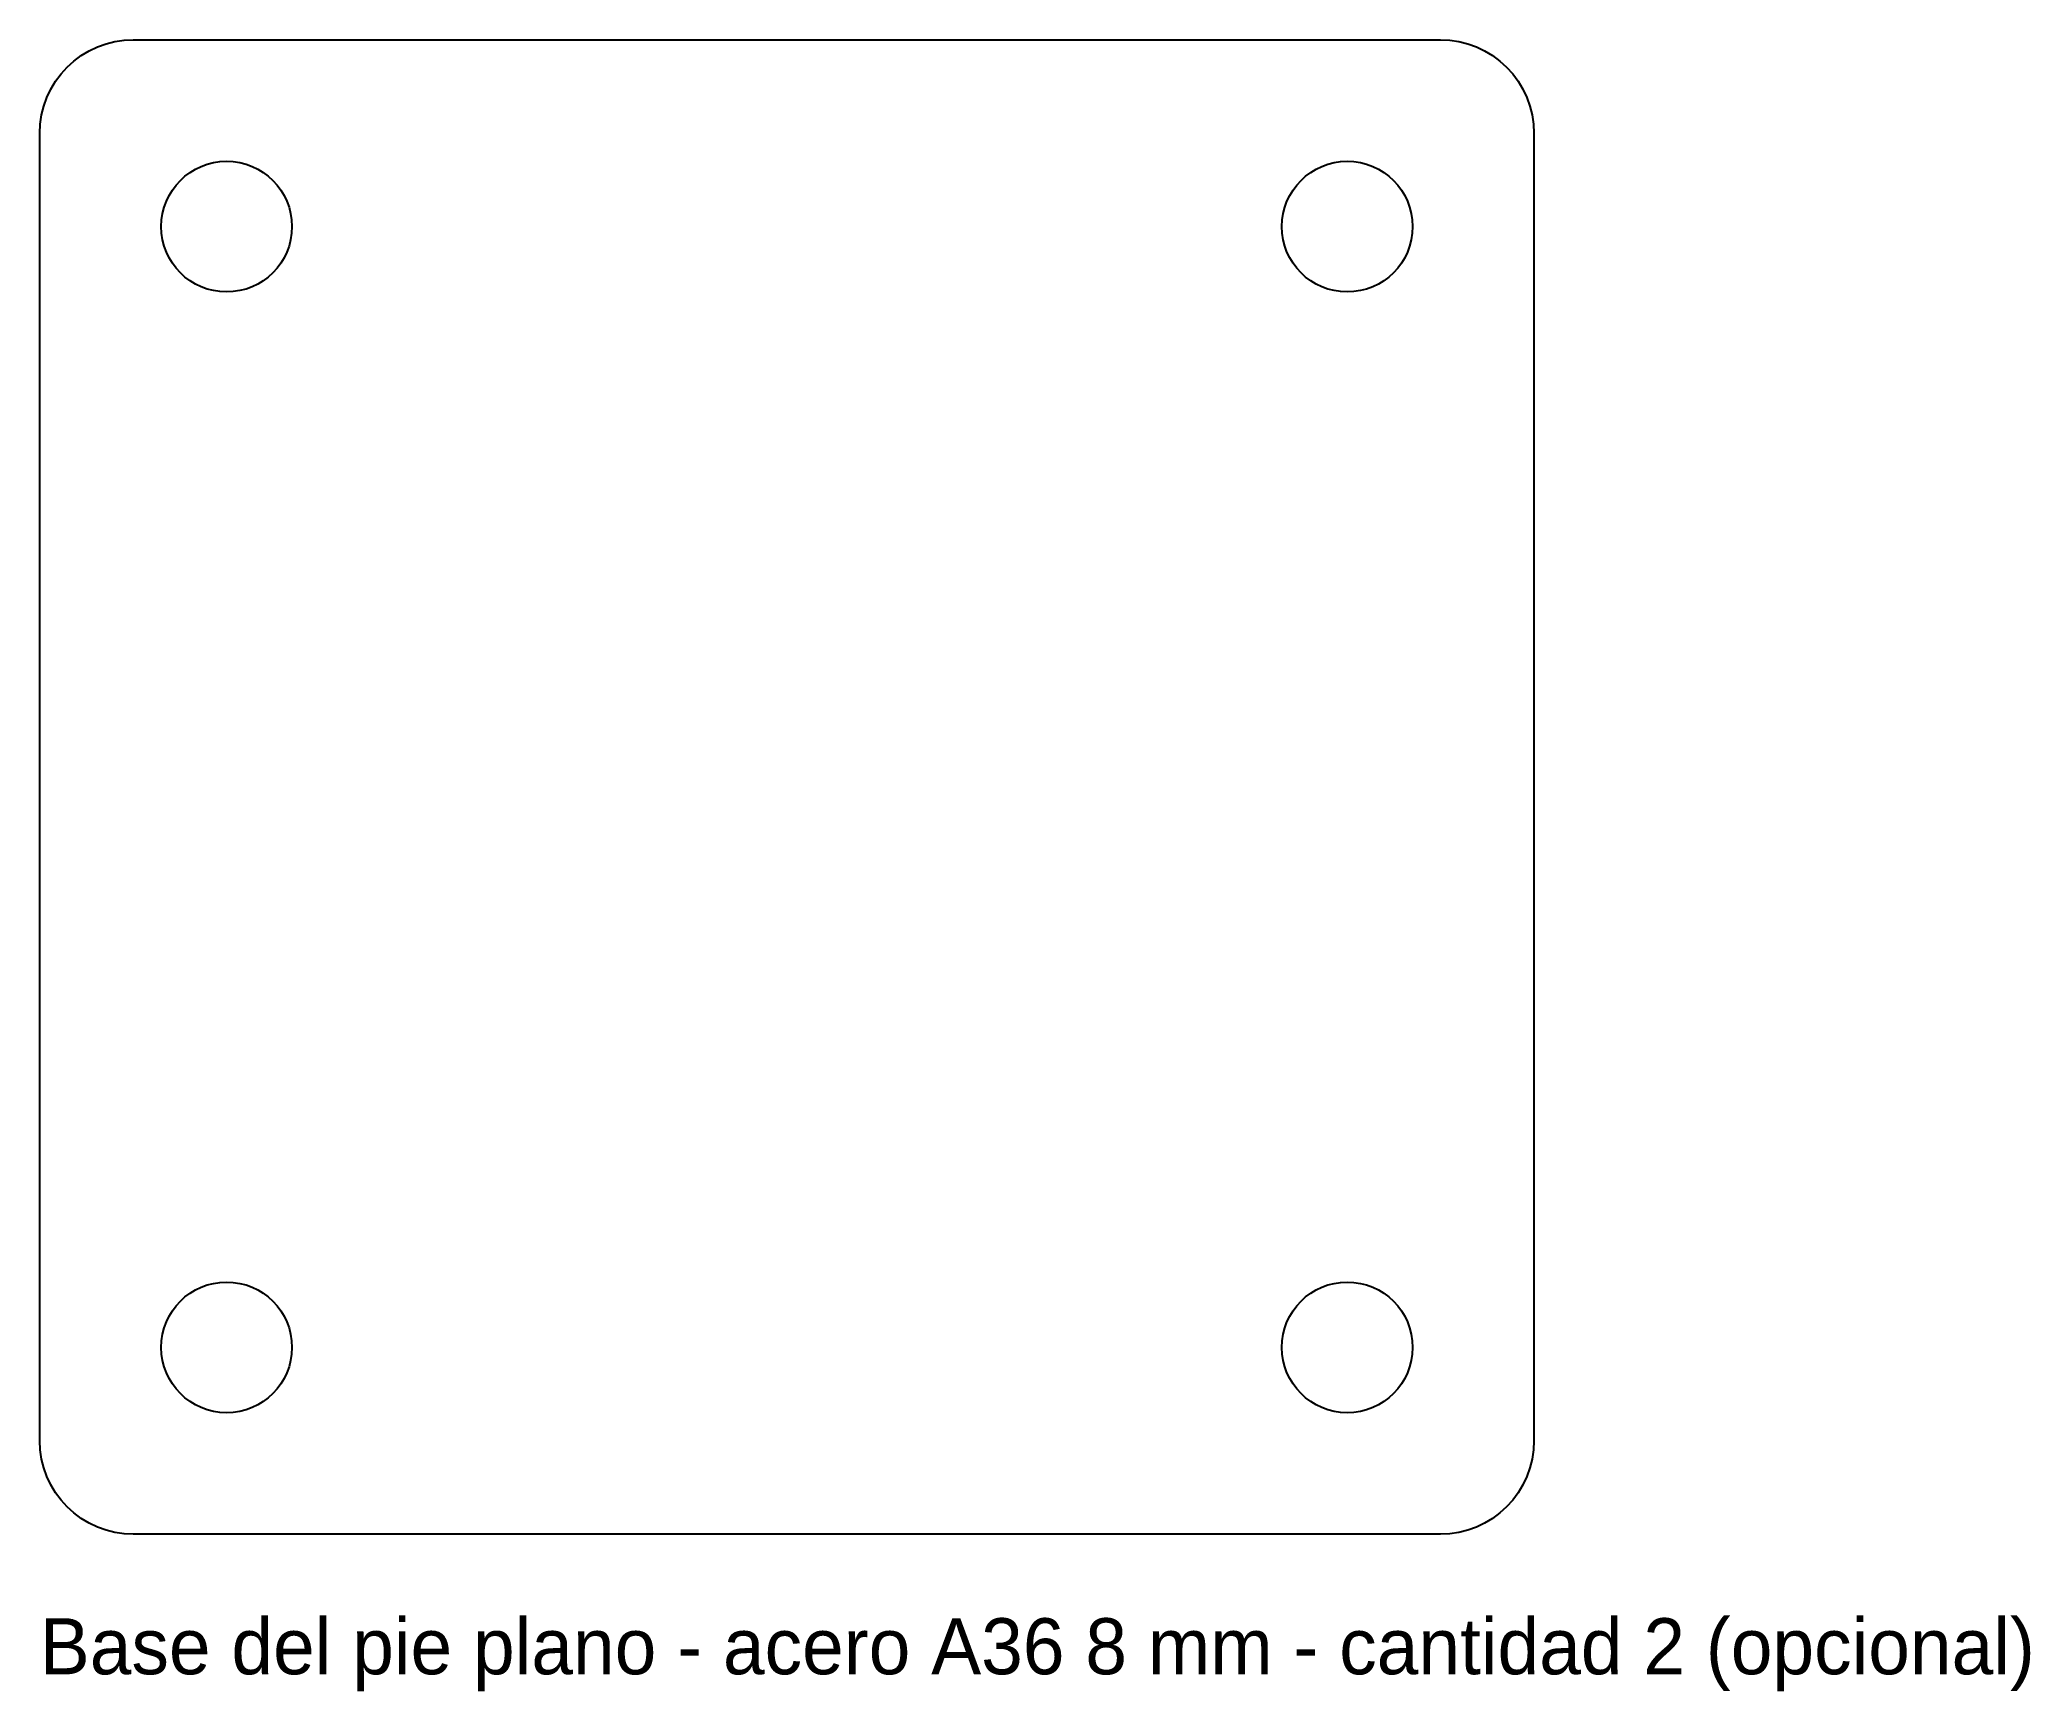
# Model space of a CAD drawing. Header units: millimetres. Extents: x -80 to 133, y -97 to 80.
import ezdxf

# ---------------------------------------------------------------- set-up
doc = ezdxf.new("R2010")
doc.units = ezdxf.units.MM
doc.layers.add('CORTE', color=1, linetype='Continuous')
doc.layers.add('NOTAS', color=3, linetype='Continuous')

msp = doc.modelspace()

# ---------------------------------------------------------------- linework, layer by layer
at = {"layer": 'CORTE'}
msp.add_lwpolyline([(80, -70), (79.95, -70.98), (79.81, -71.95), (79.57, -72.9), (79.24, -73.83), (78.82, -74.71), (78.31, -75.56), (77.73, -76.34), (77.07, -77.07), (76.34, -77.73), (75.56, -78.31), (74.71, -78.82), (73.83, -79.24), (72.9, -79.57), (71.95, -79.81), (70.98, -79.95), (70, -80), (-70, -80), (-70.98, -79.95), (-71.95, -79.81), (-72.9, -79.57), (-73.83, -79.24), (-74.71, -78.82), (-75.56, -78.31), (-76.34, -77.73), (-77.07, -77.07), (-77.73, -76.34), (-78.31, -75.56), (-78.82, -74.71), (-79.24, -73.83), (-79.57, -72.9), (-79.81, -71.95), (-79.95, -70.98), (-80, -70), (-80, 70), (-79.95, 70.98), (-79.81, 71.95), (-79.57, 72.9), (-79.24, 73.83), (-78.82, 74.71), (-78.31, 75.56), (-77.73, 76.34), (-77.07, 77.07), (-76.34, 77.73), (-75.56, 78.31), (-74.71, 78.82), (-73.83, 79.24), (-72.9, 79.57), (-71.95, 79.81), (-70.98, 79.95), (-70, 80), (70, 80), (70.98, 79.95), (71.95, 79.81), (72.9, 79.57), (73.83, 79.24), (74.71, 78.82), (75.56, 78.31), (76.34, 77.73), (77.07, 77.07), (77.73, 76.34), (78.31, 75.56), (78.82, 74.71), (79.24, 73.83), (79.57, 72.9), (79.81, 71.95), (79.95, 70.98), (80, 70), (80, -70)], close=True, dxfattribs=at)
for centre in [(-60, 60), (60, 60), (-60, -60), (60, -60)]:
    msp.add_circle(centre, 7, dxfattribs=at)

# ---------------------------------------------------------------- texts
at = {"layer": 'NOTAS'}
msp.add_text('Base del pie plano - acero A36 8 mm - cantidad 2 (opcional)', height=6, dxfattribs=at).set_placement((-80, -95))

doc.saveas('drawing.dxf')
